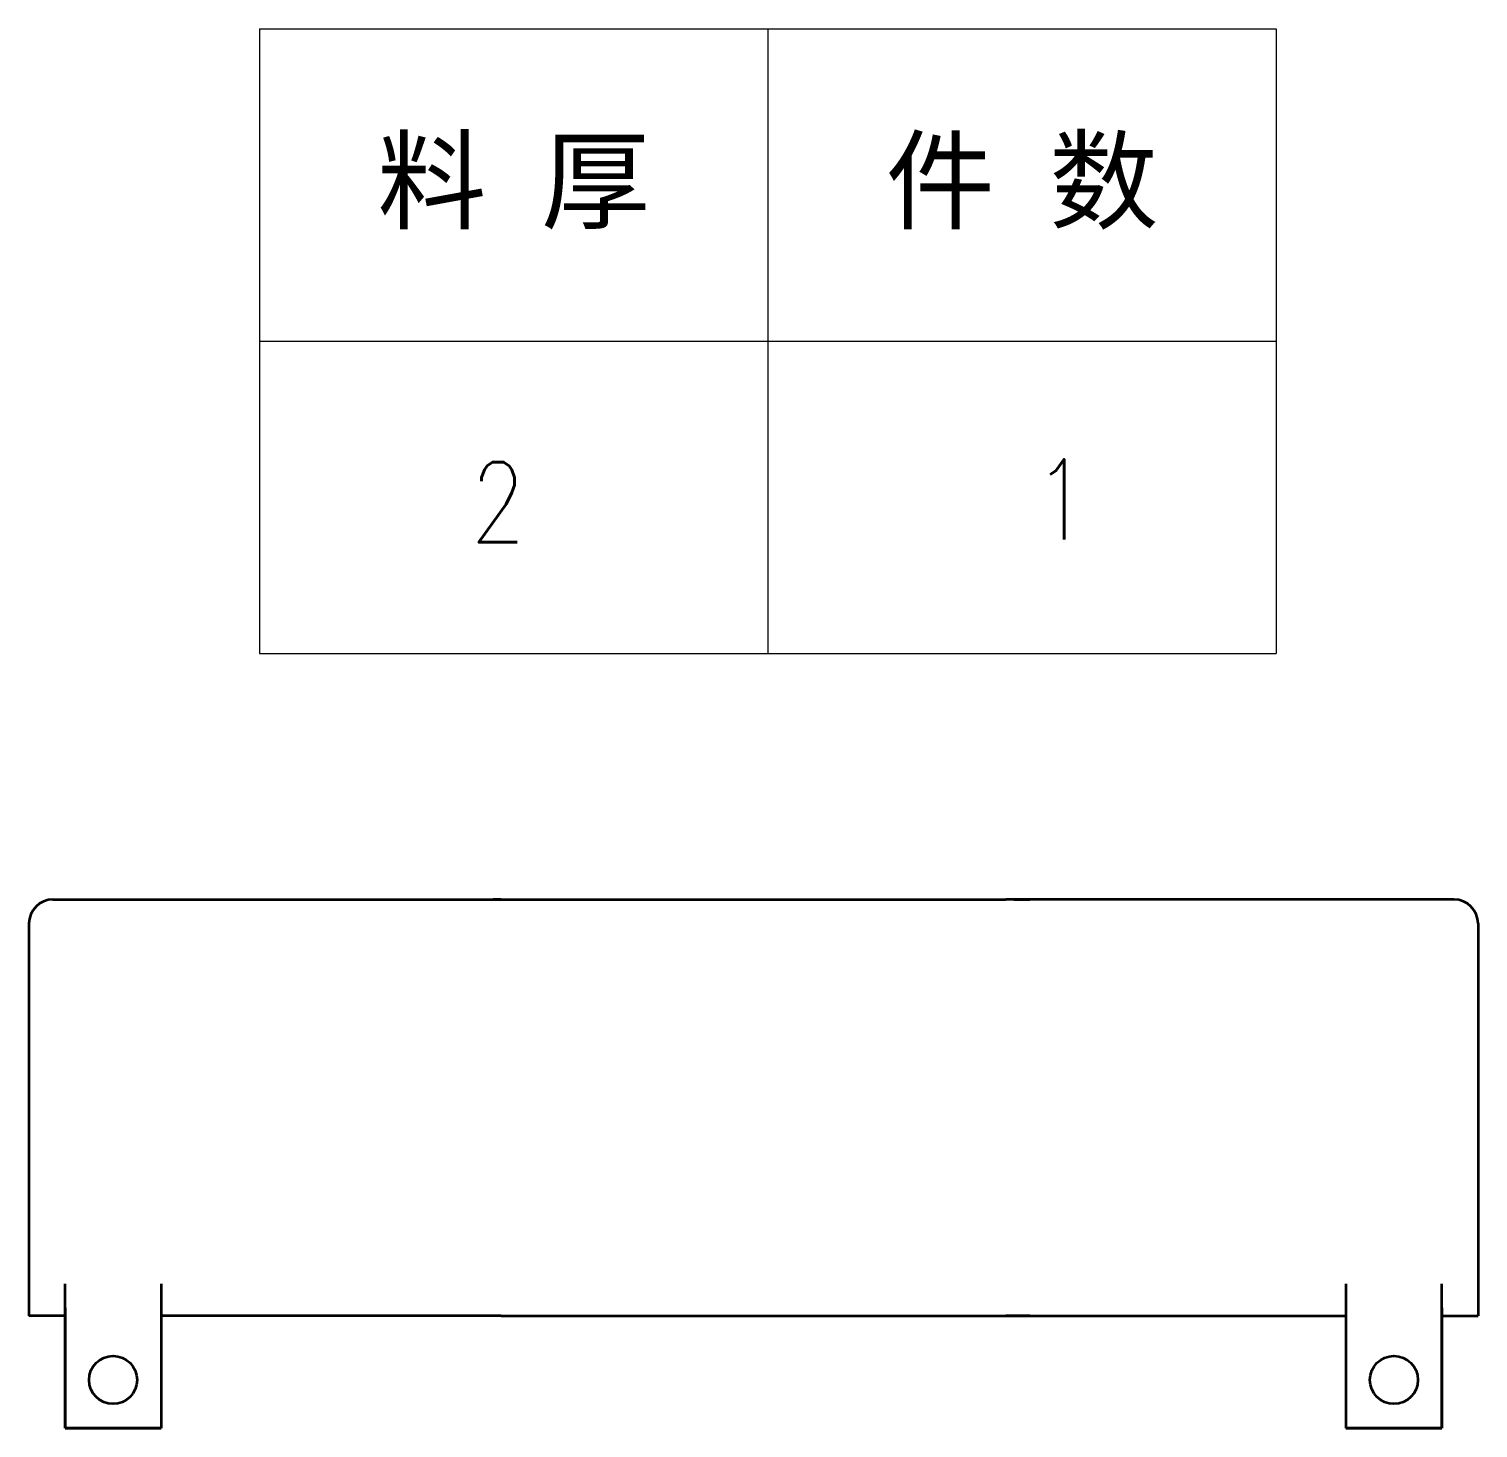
# Model space of a CAD drawing. Header units: millimetres. Extents: x 1201 to 11615, y -7347 to 2683.
# Drawn here: x 7750 to 7931, y -2724.6 to -2549.9 of the extents above; entities that cross this region are included whole.
import ezdxf
from ezdxf.enums import TextEntityAlignment as Align

# ---------------------------------------------------------------- set-up
doc = ezdxf.new("R2010")
doc.units = ezdxf.units.MM
doc.layers.add('DIM', color=3, linetype='Continuous', lineweight=20)
doc.layers.add('DRAWING', color=7, linetype='Continuous', lineweight=35)
doc.styles.add('DIM', font='romans.shx', dxfattribs={"width": 0.8, "bigfont": 'bigfont.shx'})
doc.styles.get("Standard").update_dxf_attribs({"font": 'arial.ttf'})

# ---------------------------------------------------------------- blocks, each defined once
blk = doc.blocks.new('*T31')
at = {"color": 0, "linetype": 'ByBlock', "lineweight": -2, "transparency": 16777216}
for p, q in [((0, 0), (127, 0)), ((0, 0), (0, -78)), ((63.5, 0), (63.5, -78)), ((127, 0), (127, -78)), ((0, -39), (127, -39)), ((0, -78), (127, -78))]:
    blk.add_line(p, q, dxfattribs=at)
at = {"color": 0, "transparency": 16777216, "char_height": 10, "width": 60.5, "attachment_point": 5}
for s, insert in [('{\\fSimSun|b0|i0|c134|p2;料 厚}', (31.75, -19.5)), ('{\\fSimSun|b0|i0|c134|p2;件 数}', (95.25, -19.5))]:
    blk.add_mtext(s, dxfattribs=dict(at, insert=insert))
blk = doc.blocks.new('拆图参数')
blk.add_blockref('*T31', (-63.5, 78))
at = {"style": 'DIM', "width": 0.8}
blk.add_attdef('6', text='', height=10, dxfattribs=at).set_placement((-37.13, 18.91), align=Align.MIDDLE_LEFT)
blk.add_attdef('1', text='', height=10, dxfattribs=at).set_placement((36.65, 19.27), align=Align.MIDDLE_CENTER)

msp = doc.modelspace()

# ---------------------------------------------------------------- linework, layer by layer
at = {"layer": 'DRAWING', "lineweight": 35}
for p, q in [((7752.961, -2658.595), (7805.961, -2658.595)), ((7808.961, -2658.595), (7871.961, -2658.595)), ((7927.961, -2658.595), (7874.961, -2658.595)), ((7749.961, -2661.595), (7749.961, -2710.595)), ((7930.961, -2661.595), (7930.961, -2710.595)), ((7805.961, -2710.595), (7766.461, -2710.595)), ((7808.961, -2710.595), (7871.961, -2710.595)), ((7874.961, -2710.595), (7914.461, -2710.595)), ((7754.461, -2724.595), (7766.461, -2724.595)), ((7926.461, -2724.595), (7914.461, -2724.595))]:
    msp.add_line(p, q, dxfattribs=at)
at = {"layer": 'DRAWING', "lineweight": 35, "ltscale": 0.05}
for p, q in [((7805.961, -2658.595), (7807.961, -2658.595)), ((7872.961, -2658.595), (7874.961, -2658.595)), ((7754.461, -2724.595), (7754.461, -2706.595)), ((7766.461, -2706.595), (7766.461, -2724.595)), ((7914.461, -2706.595), (7914.461, -2724.595)), ((7926.461, -2724.595), (7926.461, -2706.595)), ((7807.961, -2710.595), (7805.961, -2710.595)), ((7874.961, -2710.595), (7872.961, -2710.595))]:
    msp.add_line(p, q, dxfattribs=at)
at = {"layer": 'DRAWING', "lineweight": 35, "ltscale": 0.075}
for p, q in [((7805.961, -2658.595), (7808.961, -2658.595)), ((7874.961, -2658.595), (7871.961, -2658.595)), ((7808.961, -2710.595), (7805.961, -2710.595)), ((7871.961, -2710.595), (7874.961, -2710.595))]:
    msp.add_line(p, q, dxfattribs=at)
at = {"layer": 'DRAWING', "lineweight": 35, "ltscale": 0.025}
for p, q in [((7808.961, -2658.595), (7807.961, -2658.595)), ((7872.961, -2658.595), (7871.961, -2658.595)), ((7808.961, -2710.595), (7807.961, -2710.595)), ((7872.961, -2710.595), (7871.961, -2710.595))]:
    msp.add_line(p, q, dxfattribs=at)
at = {"layer": 'DRAWING', "lineweight": 35, "ltscale": 0.1125}
for p, q in [((7754.461, -2710.595), (7749.961, -2710.595)), ((7926.461, -2710.595), (7930.961, -2710.595))]:
    msp.add_line(p, q, dxfattribs=at)
at = {"layer": 'DRAWING', "lineweight": 35, "ltscale": 0.375}
for p, q in [((7754.461, -2709.595), (7754.461, -2724.595)), ((7766.461, -2709.595), (7766.461, -2724.595)), ((7914.461, -2709.595), (7914.461, -2724.595)), ((7926.461, -2709.595), (7926.461, -2724.595))]:
    msp.add_line(p, q, dxfattribs=at)
at = {"layer": 'DRAWING', "lineweight": 35, "ltscale": 0.3}
for p, q in [((7766.461, -2724.595), (7754.461, -2724.595)), ((7914.461, -2724.595), (7926.461, -2724.595))]:
    msp.add_line(p, q, dxfattribs=at)
at = {"layer": 'DRAWING', "lineweight": 35}
for centre in [(7760.461, -2718.595), (7920.461, -2718.595)]:
    msp.add_circle(centre, 3, dxfattribs=at)
for centre, start, end in [((7752.961, -2661.595), 90, 180), ((7927.961, -2661.595), 0, 90)]:
    msp.add_arc(centre, 3, start, end, dxfattribs=at)

# ---------------------------------------------------------------- block references
at = {"layer": 'DIM'}
msp.add_blockref('拆图参数', (7842.256, -2627.891), dxfattribs=at).add_auto_attribs({'1': '1', '6': '2'})

doc.saveas('drawing.dxf')
